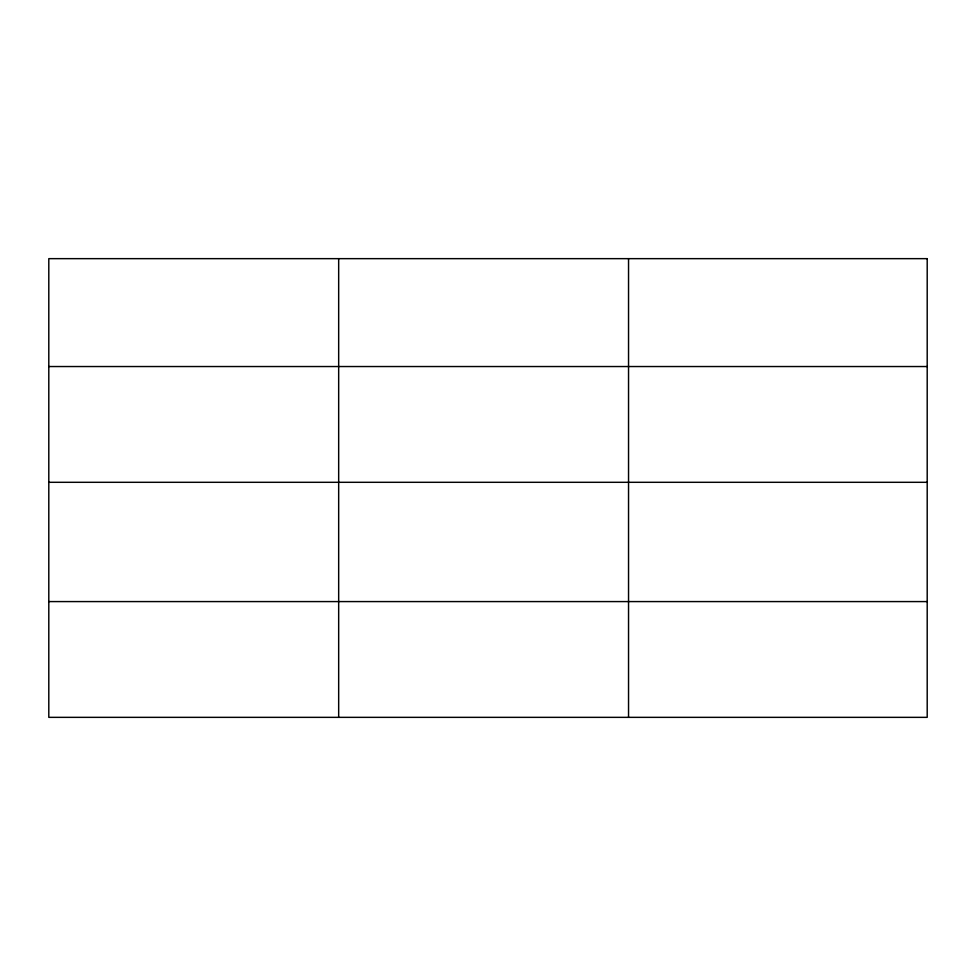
<?xml version="1.0" encoding="UTF-8"?>
<svg xmlns="http://www.w3.org/2000/svg" width="976" height="976" viewBox="0 0 976 976"><rect width="100%" height="100%" fill="white"/><g stroke="black" fill="none" stroke-linecap="round" stroke-linejoin="round"><path stroke-width="1.46" d="M48.8 366.537L927.2 366.537M48.8 482.303L927.2 482.303M48.8 601.582L927.2 601.582M628.544 258.652L628.544 717.348M338.672 258.652L338.672 717.348M927.2 258.652L48.8 258.652L48.8 717.348L927.2 717.348L927.2 258.652"/></g></svg>
